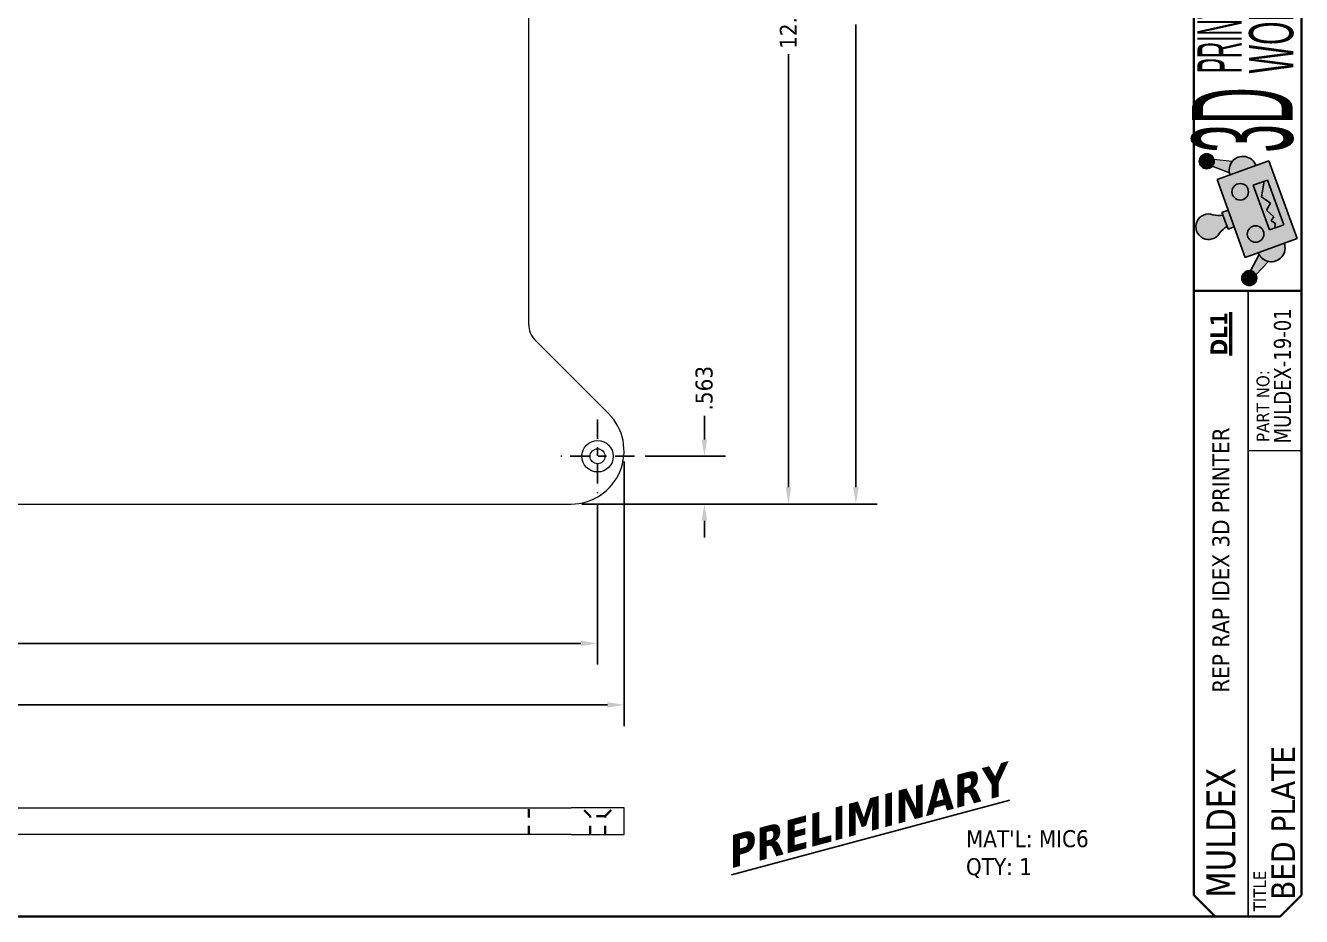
# Model space of a CAD drawing. Header units: inches. Extents: x 1 to 33.8, y 0.5 to 21.5.
# Drawn here: x 18.7 to 33.75, y 0.5 to 11 of the extents above; entities that cross this region are included whole.
import ezdxf

# ---------------------------------------------------------------- set-up
doc = ezdxf.new("R2010")
doc.units = ezdxf.units.IN
doc.header["$LTSCALE"] = 2
doc.header["$MEASUREMENT"] = 0
doc.linetypes.add('CHAIN', pattern=[0.7087, 0.4724, -0.0591, 0.1181, -0.0591])
doc.linetypes.add('DASHED', pattern=[0.2067, 0.1654, -0.0413])
doc.layers.get('0').update_dxf_attribs({"lineweight": 25})
for name, color, linetype, lineweight in [('Center Mark (ANSI)', 7, 'Continuous', 25), ('Dimension (ANSI)', 7, 'Continuous', 25), ('Symbol (ANSI)', 7, 'Continuous', 25), ('TITLE', 7, 'Continuous', 35), ('Title (ANSI)', 7, 'Continuous', 50), ('Title Text', 7, 'Continuous', 35), ('TITLE THIN', 7, 'Continuous', 25), ('Visible (ANSI)', 7, 'Continuous', 18)]:
    doc.layers.add(name, color=color, linetype=linetype, lineweight=lineweight)
doc.layers.add('Hatch (ANSI)', color=9, linetype='Continuous', lineweight=18, true_color=0x808080)
doc.layers.add('Hidden (ANSI)', color=9, linetype='DASHED', lineweight=35, true_color=0x808080)
doc.styles.add('Note Text (ANSI)', font='tahoma.ttf')
doc.styles.add('Text Style133', font='tahoma.ttf', dxfattribs={"width": 0.8999999761581421})
doc.styles.add('Text Style260', font='tahomabd.ttf', dxfattribs={"width": 0.8999999761581421})
doc.styles.add('Text Style71', font='tahoma.ttf')
doc.dimstyles.new('Default (ANSI)', dxfattribs={"dimscale": 2, "dimtxt": 0.1000000014901161, "dimasz": 0.09842519462108612, "dimexe": 0.125, "dimexo": 0.0625, "dimgap": 0.03149606299212598, "dimtad": 0, "dimtih": 1, "dimtoh": 1, "dimdec": 3, "dimrnd": 1e-08, "dimzin": 4, "dimdsep": 46, "dimtxsty": 'Note Text (ANSI)', "dimcen": 0.09, "dimdle": 0.3937007874015748, "dimclrd": 256, "dimclre": 256, "dimclrt": 256, "dimadec": 0, "dimazin": 1, "dimtfac": 1.200000047683716, "dimtofl": 0, "dimtmove": 0, "dimatfit": 3, "dimfxl": 0, "dimtolj": 1, "dimtzin": 4, "dimlwd": -1, "dimlwe": -1, "dimarcsym": 0})

# ---------------------------------------------------------------- blocks, each defined once
blk = doc.blocks.new('Borders B-Size')
at = {"layer": 'TITLE'}
for p, q in [((16.875, 10.625), (16.875, 0.3750000000000016)), ((16.875, 0.3750000000000021), (16.75, 0.2500000000000021)), ((16.75, 0.2500000000000021), (0.6249999999999993, 0.25))]:
    blk.add_line(p, q, dxfattribs=at)
blk = doc.blocks.new('Title Blocks 3DPW')
at = {"layer": 'Hatch (ANSI)', "true_color": 0xff0000}
h = blk.add_hatch(color=1, dxfattribs=at)
edge = h.paths.add_edge_path()
edge.add_arc((16.07116928812325, 4.736826005864963), 0.04390881593084733, 0, 360)
h = blk.add_hatch(color=1, dxfattribs=at)
edge = h.paths.add_edge_path()
edge.add_line((16.22135728745229, 4.735361891587832), (16.11374911073551, 4.747547144924953))
edge.add_arc((16.07116928812307, 4.73682600586502), 0.04390881593084733, -41.906600689566915, 14.132685650908513, ccw=False)
edge.add_line((16.10384774837997, 4.707498504237924), (16.20473686449058, 4.668136259057792))
edge.add_arc((16.2864696801587, 4.683596553872048), 0.0831821728063324, 141.5147691876351, 190.7113157737133, ccw=False)
h = blk.add_hatch(color=1, dxfattribs=at)
edge = h.paths.add_edge_path()
edge.add_arc((16.2844687974179, 4.684091238952684), 0.08131262209382979, 19.99999999999659, 199.9999999999966)
edge.add_line((16.20805992645957, 4.656280684289962), (16.36087766837623, 4.711901793615398))
for points in [[(16.60414987263619, 4.281259107896962), (16.43728653933456, 4.739712348278118), (16.13165105550127, 4.628470129627253), (16.2985143888029, 4.170016889246096)], [(16.42933941475884, 4.626251950689844), (16.34494828422678, 4.595536091140098), (16.44087099645197, 4.331990605288536), (16.52526212698404, 4.362706464838282)], [(16.19710147912807, 4.448646568618896), (16.16048932592362, 4.435320834640084), (16.19645181197166, 4.336514716275634), (16.23306396517611, 4.349840450254447)]]:
    blk.add_hatch(color=1, dxfattribs=at).paths.add_polyline_path(points)
h = blk.add_hatch(color=1, dxfattribs=at)
edge = h.paths.add_edge_path()
edge.add_arc((16.26831753599648, 4.556806110339328), 0.04878757325629731, 0, 360)
h = blk.add_hatch(color=1, dxfattribs=at)
edge = h.paths.add_edge_path()
edge.add_arc((16.14267535484472, 4.582090893914222), 0.1642514966295953, 257.6776180235324, 278.246366780819)
edge.add_line((16.16623392504392, 4.419537678273216), (16.19070721285135, 4.352297872642501))
edge.add_arc((16.27714749399113, 4.212631728063624), 0.1642514966295384, 121.7536332191748, 142.3223819764626)
edge.add_arc((16.08199969745246, 4.350805249759896), 0.07531078964894344, 70.10958165685128, 329.89041834315066, ccw=False)
h = blk.add_hatch(color=1, dxfattribs=at)
edge = h.paths.add_edge_path()
edge.add_arc((16.3589207418192, 4.307875848211184), 0.04878757325620475, 0, 360)
h = blk.add_hatch(color=1, dxfattribs=at)
edge = h.paths.add_edge_path()
edge.add_arc((16.45133213071954, 4.225637998571525), 0.08131262209382834, 199.9999999999991, 379.9999999999991)
edge.add_line((16.52774100167785, 4.253448553234241), (16.37492325976121, 4.197827443908809))
h = blk.add_hatch(color=1, dxfattribs=at)
edge = h.paths.add_edge_path()
edge.add_line((16.37999826317219, 4.186609523678034), (16.32801427989571, 4.09160602070098))
edge.add_arc((16.32183248167527, 4.048134541692332), 0.04390881593071746, 25.86731434900082, 81.9066006896428, ccw=False)
edge.add_line((16.36134193352588, 4.067291455089372), (16.43594204946795, 4.145795103390782))
edge.add_arc((16.45133213071954, 4.225637998571526), 0.08131262209382832, 208.6841299600188, 259.0897850786396, ccw=False)
h = blk.add_hatch(color=1, dxfattribs=at)
edge = h.paths.add_edge_path()
edge.add_arc((16.32183248167529, 4.048134541692375), 0.04390881593071747, 0, 360)
at = {"layer": 'TITLE'}
for p, q in [((15.99556226283551, 3.974009218613861), (15.99556226283552, 5.969860484856918)), ((15.99556226283551, 3.974009218613861), (16.62960035672963, 3.974009218613861)), ((15.99556226283553, 0.411509218613861), (15.99556226283551, 3.974009218613861)), ((15.99556226283553, 0.411509218613861), (16.12056226283552, 0.2865092186138612)), ((16.50460035672962, 0.2865092186138613), (16.12056226283552, 0.2865092186138612))]:
    blk.add_line(p, q, dxfattribs=at)
at = {"layer": 'Title (ANSI)', "lineweight": 18}
for p, q in [((16.22135728745229, 4.735361891587832), (16.11374911073551, 4.747547144924953)), ((16.20473686449058, 4.668136259057793), (16.10384774837997, 4.707498504237924)), ((16.20805992645957, 4.656280684289962), (16.36087766837622, 4.711901793615397)), ((16.23306396517611, 4.349840450254447), (16.19710147912807, 4.448646568618896)), ((16.19070721285135, 4.352297872642501), (16.16623392504392, 4.419537678273216)), ((16.37492325976121, 4.197827443908809), (16.52774100167785, 4.253448553234241)), ((16.31075124784156, 3.03199799928181), (16.62325124784156, 3.03199799928181))]:
    blk.add_line(p, q, dxfattribs=at)
at = {"layer": 'Title (ANSI)', "lineweight": 25}
for p, q in [((16.43728653933456, 4.739712348278118), (16.13165105550127, 4.628470129627253)), ((16.60414987263619, 4.281259107896962), (16.43728653933456, 4.739712348278118)), ((16.13165105550127, 4.628470129627253), (16.2985143888029, 4.170016889246096)), ((16.42933941475884, 4.626251950689844), (16.34494828422678, 4.595536091140098)), ((16.34494828422678, 4.595536091140098), (16.44087099645197, 4.331990605288536)), ((16.3948222063512, 4.527270644381609), (16.41042218640646, 4.619366642654762)), ((16.52526212698404, 4.362706464838282), (16.42933941475884, 4.626251950689844)), ((16.44707637540014, 4.490034838923044), (16.3948222063512, 4.527270644381609)), ((16.16048932592362, 4.435320834640084), (16.19710147912807, 4.448646568618896)), ((16.42330730515153, 4.449008478636783), (16.44707637540014, 4.490034838923044)), ((16.46567732066313, 4.409784611294619), (16.42330730515153, 4.449008478636783)), ((16.19645181197166, 4.336514716275634), (16.16048932592362, 4.435320834640084)), ((16.45170227678944, 4.385663129933261), (16.46567732066313, 4.409784611294619)), ((16.47377584616669, 4.372874566251167), (16.45170227678944, 4.385663129933261)), ((16.47287132171667, 4.343637771171725), (16.47377584616669, 4.372874566251167)), ((16.23306396517611, 4.349840450254447), (16.19645181197166, 4.336514716275634)), ((16.44087099645197, 4.331990605288536), (16.52526212698404, 4.362706464838282)), ((16.2985143888029, 4.170016889246096), (16.60414987263619, 4.281259107896962)), ((16.32801427989571, 4.09160602070098), (16.37999826317219, 4.186609523678034)), ((16.43594204946795, 4.145795103390782), (16.36134193352588, 4.067291455089372))]:
    blk.add_line(p, q, dxfattribs=at)
for centre, radius in [((16.07116928812325, 4.736826005864963), 0.04390881593084733), ((16.26831753599648, 4.556806110339328), 0.04878757325629731), ((16.3589207418192, 4.307875848211184), 0.04878757325620475), ((16.32183248167529, 4.048134541692375), 0.04390881593071747)]:
    blk.add_circle(centre, radius, dxfattribs=at)
at = {"layer": 'Title (ANSI)', "lineweight": 18}
for centre, radius, start, end in [((16.07116928812307, 4.73682600586502), 0.04390881593084733, 318.0933993104331, 14.13268565090847), ((16.2864696801587, 4.683596553872048), 0.08318217280633239, 141.5147691876351, 190.7113157737133), ((16.45133213071954, 4.225637998571526), 0.08131262209382832, 208.6841299600179, 259.0897850786396), ((16.32183248167527, 4.048134541692332), 0.04390881593071747, 25.86731434900082, 81.9066006896464)]:
    blk.add_arc(centre, radius, start, end, dxfattribs=at)
at = {"layer": 'Title (ANSI)', "lineweight": 25}
for centre, radius, start, end in [((16.2844687974179, 4.684091238952684), 0.08131262209382978, 19.99999999999659, 200.0000000000028), ((16.08199969745246, 4.350805249759896), 0.07531078964894343, 70.10958165685129, 329.8904183431527), ((16.14267535484472, 4.582090893914222), 0.1642514966295952, 257.6776180235324, 278.246366780819), ((16.14267535484472, 4.582090893914096), 0.1642514966294677, 257.6776180235247, 278.2463667808274), ((16.27714749399113, 4.212631728063624), 0.1642514966295383, 121.7536332191738, 142.3223819764622), ((16.27714749399113, 4.212631728063633), 0.1642514966295541, 121.7536332191729, 142.3223819764631), ((16.45133213071954, 4.225637998571525), 0.08131262209382832, 199.9999999999987, 20.00000000000097)]:
    blk.add_arc(centre, radius, start, end, dxfattribs=at)
at = {"layer": 'TITLE THIN'}
blk.add_line((16.3160416370931, 0.2865092186138611), (16.3160416370931, 3.974009218613861), dxfattribs=at)
at = {"layer": 'Visible (ANSI)', "lineweight": 18}
for p, q in [((16.22135728745229, 4.735361891587832), (16.11374911073551, 4.747547144924953)), ((16.10384774837997, 4.707498504237924), (16.20473686449058, 4.668136259057793)), ((16.13165105550127, 4.628470129627253), (16.2985143888029, 4.170016889246096)), ((16.16048932592362, 4.435320834640084), (16.19645181197166, 4.336514716275635))]:
    blk.add_line(p, q, dxfattribs=at)
at = {"layer": 'Visible (ANSI)', "lineweight": 25}
for p, q in [((16.43728653933456, 4.739712348278118), (16.13165105550127, 4.628470129627253)), ((16.60414987263619, 4.281259107896962), (16.43728653933456, 4.739712348278118)), ((16.34494828422678, 4.595536091140099), (16.42933941475884, 4.626251950689844)), ((16.44087099645198, 4.331990605288532), (16.34494828422678, 4.595536091140098)), ((16.3948222063512, 4.527270644381609), (16.41042218640646, 4.619366642654762)), ((16.42933941475884, 4.626251950689844), (16.52526212698404, 4.362706464838279)), ((16.44707637540014, 4.490034838923038), (16.39482220635121, 4.5272706443816)), ((16.19710147912807, 4.448646568618896), (16.16048932592362, 4.435320834640085)), ((16.42330730515153, 4.44900847863678), (16.44707637540014, 4.490034838923044)), ((16.46567732066313, 4.40978461129462), (16.42330730515154, 4.449008478636783)), ((16.45170227678944, 4.385663129933261), (16.46567732066313, 4.409784611294619)), ((16.4737758461667, 4.372874566251168), (16.45170227678944, 4.385663129933261)), ((16.47287132171667, 4.343637771171725), (16.47377584616669, 4.372874566251167)), ((16.14086534837718, 4.304889018287876), (16.14714861699705, 4.313025184649836)), ((16.19645181197166, 4.336514716275634), (16.23306396517611, 4.349840450254447)), ((16.52526212698404, 4.362706464838282), (16.44087099645197, 4.331990605288536)), ((16.2985143888029, 4.170016889246096), (16.60414987263619, 4.281259107896963)), ((16.37999826317219, 4.186609523678034), (16.32801427989571, 4.09160602070098)), ((16.36134193352588, 4.067291455089372), (16.43594204946795, 4.145795103390782))]:
    blk.add_line(p, q, dxfattribs=at)
for centre, radius in [((16.07116928812325, 4.736826005864963), 0.04390881593084733), ((16.26831753599648, 4.556806110339328), 0.04878757325629731), ((16.3589207418192, 4.307875848211184), 0.04878757325620475)]:
    blk.add_circle(centre, radius, dxfattribs=at)
at = {"layer": 'Visible (ANSI)', "lineweight": 18}
blk.add_circle((16.32183248167529, 4.048134541692375), 0.04390881593071747, dxfattribs=at)
at = {"layer": 'Visible (ANSI)', "lineweight": 25}
for centre, radius, start, end in [((16.28446879741791, 4.684091238952687), 0.08131262209383144, 19.9999999999975, 200.0000000000023), ((16.14267535484473, 4.582090893914163), 0.1642514966295343, 257.6776180235248, 278.2463667808191), ((16.27714749399113, 4.212631728063624), 0.1642514966295383, 121.7536332191738, 142.3223819764622), ((16.45133213071953, 4.225637998571525), 0.08131262209383101, 199.9999999999993, 19.99999999999937)]:
    blk.add_arc(centre, radius, start, end, dxfattribs=at)
at = {"layer": 'TITLE', "color": 7, "style": 'Text Style133', "width": 0.9}
blk.add_attdef('PART_NUMBER_001', (16.56688816874242, 3.073301468613359), '', height=0.1000000031914298, rotation=90, dxfattribs=at)
at = {"layer": 'TITLE', "color": 7, "style": 'Text Style71'}
blk.add_attdef('DESCRIPTION_001', (16.59210613274202, 0.3842650116181863), '', height=0.1399999997747226, rotation=89.99999999998299, dxfattribs=at)
at = {"layer": 'Title (ANSI)', "color": 156, "true_color": 0x07467a, "attachment_point": 1, "rotation": 90, "style": 'Note Text (ANSI)'}
for s, insert, char_height, width in [('\\fRavie|b0|i0;\\W0.38;\\H0.2610;PRINTING', (16.0163752699986, 5.256615040569998), 0.2610000099722795, 3.840913131700948), ('\\fRavie|b0|i0;\\W0.51;\\H0.2610;WORLD', (16.32032026060453, 5.254130256618255), 0.2610000099722795, 2.760656313410054), ('\\fRavie|b0|i0;\\W0.38;\\H0.5930;3D', (15.98375841229462, 4.787085645049777), 0.5929999933468075, 3.143674205359468)]:
    blk.add_mtext(s, dxfattribs=dict(at, insert=insert, char_height=char_height, width=width))
at = {"layer": 'Title (ANSI)', "char_height": 0.1000000031914298, "attachment_point": 1, "rotation": 90, "style": 'Note Text (ANSI)'}
for s, insert, width in [('\\fTahoma|b1|i0;\\H0.1000;\\LDL1', (16.09309585631992, 3.592187685372271), 0.7968435050454302), ('\\fTahoma|b0|i0;REP RAP IDEX 3D PRINTER', (16.10412690583796, 1.604858427684905), 2.56079622134258)]:
    blk.add_mtext(s, dxfattribs=dict(at, insert=insert, width=width))
at = {"layer": 'Title (ANSI)', "color": 7, "insert": (16.3460416370931, 0.3165092186138636), "char_height": 0.07500000239357234, "width": 0.7971682617928834, "attachment_point": 1, "rotation": 89.999999999983, "style": 'Note Text (ANSI)'}
blk.add_mtext('\\fTahoma|b0|i0;\\H0.0750;TITLE', dxfattribs=at)
at = {"layer": 'Title (ANSI)', "color": 7, "style": 'Text Style260', "width": 0.9}
blk.add_attdef('CUSTOMER_001', (16.23920807644805, 0.3972007583186815), '', height=0.1700000030787911, rotation=90, dxfattribs=at)
at = {"layer": 'Title Text', "insert": (16.36508623740057, 3.082428399671727), "char_height": 0.07500000239357234, "width": 0.853599556633775, "attachment_point": 1, "rotation": 90, "style": 'Note Text (ANSI)'}
blk.add_mtext('\\fTahoma|b0|i0;\\H0.0750;PART NO:', dxfattribs=at)
blk = doc.blocks.new('*D16')
at = {"layer": 'Defpoints', "color": 0, "transparency": 16777216}
for p in [(7.76308933004792, 5.985856017924671), (25.76112082611091, 5.985856017924675), (25.76112082611091, 2.993577342245372)]:
    blk.add_point(p, dxfattribs=at)
at = {"layer": 'Dimension (ANSI)', "transparency": 16777216}
for p, q in [((7.76308933004792, 5.860856017924671), (7.76308933004792, 2.743577342245372)), ((25.76112082611091, 5.860856017924675), (25.76112082611091, 2.743577342245372)), ((7.959939719290093, 2.993577342245372), (16.27231018053492, 2.993577342245372)), ((25.56427043686874, 2.993577342245372), (17.19211579581854, 2.993577342245372))]:
    blk.add_line(p, q, dxfattribs=at)
for points in [[(7.959939719290093, 3.026385740452401), (7.959939719290093, 2.960768944038343), (7.76308933004792, 2.993577342245372)], [(25.56427043686874, 3.026385740452401), (25.56427043686874, 2.960768944038343), (25.76112082611091, 2.993577342245372)]]:
    blk.add_solid(points, dxfattribs=at)
at = {"layer": 'Dimension (ANSI)', "transparency": 16777216, "insert": (16.33530230651917, 3.098144166499317), "char_height": 0.2000000029802322, "attachment_point": 1, "style": 'Note Text (ANSI)'}
blk.add_mtext('\\A1;17.998', dxfattribs=at)
blk = doc.blocks.new('*D19')
at = {"layer": 'Defpoints', "color": 0, "transparency": 16777216}
for p in [(8.075589330047917, 5.488356017924674), (25.44862082611091, 5.488356017924674), (8.075589330047917, 3.718631608475853)]:
    blk.add_point(p, dxfattribs=at)
at = {"layer": 'Dimension (ANSI)', "transparency": 16777216}
for p, q in [((8.075589330047917, 5.363356017924674), (8.075589330047917, 3.468631608475853)), ((25.44862082611091, 5.363356017924674), (25.44862082611091, 3.468631608475853)), ((8.27243971929009, 3.718631608475853), (16.39410841528889, 3.718631608475853)), ((25.25177043686874, 3.718631608475853), (17.30827266047789, 3.718631608475853))]:
    blk.add_line(p, q, dxfattribs=at)
for points in [[(8.27243971929009, 3.751440006682881), (8.27243971929009, 3.685823210268824), (8.075589330047917, 3.718631608475853)], [(25.25177043686874, 3.751440006682881), (25.25177043686874, 3.685823210268824), (25.44862082611091, 3.718631608475853)]]:
    blk.add_solid(points, dxfattribs=at)
at = {"layer": 'Dimension (ANSI)', "transparency": 16777216, "insert": (16.45710054127314, 3.82279547772304), "char_height": 0.2000000029802322, "attachment_point": 1, "style": 'Note Text (ANSI)'}
blk.add_mtext('\\A1;17.373', dxfattribs=at)
blk = doc.blocks.new('*D20')
at = {"layer": 'Defpoints', "color": 0, "transparency": 16777216}
for p in [(25.88362082611093, 5.923356017924676), (26.70846334579596, 5.923356017924677), (25.13612082611093, 5.360856017924676)]:
    blk.add_point(p, dxfattribs=at)
at = {"layer": 'Dimension (ANSI)', "transparency": 16777216}
for p, q in [((26.70846334579596, 6.12020640716685), (26.70846334579596, 6.400012907822274)), ((26.00862082611093, 5.923356017924677), (26.95846334579596, 5.923356017924677)), ((25.26112082611093, 5.360856017924676), (26.95846334579596, 5.360856017924677)), ((26.70846334579596, 5.164005628682505), (26.70846334579596, 4.967155239440332))]:
    blk.add_line(p, q, dxfattribs=at)
for points in [[(26.67565494758893, 6.12020640716685), (26.74127174400299, 6.12020640716685), (26.70846334579596, 5.923356017924677)], [(26.67565494758893, 5.164005628682505), (26.74127174400299, 5.164005628682505), (26.70846334579596, 5.360856017924677)]]:
    blk.add_solid(points, dxfattribs=at)
at = {"layer": 'Dimension (ANSI)', "transparency": 16777216, "insert": (26.60429947654876, 6.463005033806516), "char_height": 0.2000000029802322, "attachment_point": 1, "rotation": 90, "style": 'Note Text (ANSI)'}
blk.add_mtext('\\A1;.563', dxfattribs=at)
blk = doc.blocks.new('*D21')
at = {"layer": 'Defpoints', "color": 0, "transparency": 16777216}
for p in [(16.94710507807942, 18.48437963997193), (28.49479240922614, 18.48437963997193), (25.13612082611093, 5.360856017924676)]:
    blk.add_point(p, dxfattribs=at)
at = {"layer": 'Dimension (ANSI)', "transparency": 16777216}
for p, q in [((17.07210507807942, 18.48437963997193), (28.74479240922614, 18.48437963997193)), ((28.49479240922614, 18.28752925072976), (28.49479240922614, 11.93407183614269)), ((28.49479240922615, 5.557706407166849), (28.49479240922614, 11.01117689914059)), ((25.26112082611093, 5.360856017924676), (28.74479240922615, 5.360856017924677))]:
    blk.add_line(p, q, dxfattribs=at)
for points in [[(28.46198401101912, 18.28752925072976), (28.52760080743317, 18.28752925072976), (28.49479240922614, 18.48437963997193)], [(28.46198401101912, 5.557706407166849), (28.52760080743317, 5.557706407166849), (28.49479240922615, 5.360856017924677)]]:
    blk.add_solid(points, dxfattribs=at)
at = {"layer": 'Dimension (ANSI)', "transparency": 16777216, "insert": (28.39062853997895, 11.07416902512483), "char_height": 0.2000000029802322, "attachment_point": 1, "rotation": 90, "style": 'Note Text (ANSI)'}
blk.add_mtext('\\A1;13.124', dxfattribs=at)
blk = doc.blocks.new('*D23')
at = {"layer": 'Defpoints', "color": 0, "transparency": 16777216}
for p in [(17.59185507807942, 17.48437963997082), (27.6998572703473, 17.48437963997082), (25.13612082611092, 5.360856017924675)]:
    blk.add_point(p, dxfattribs=at)
at = {"layer": 'Dimension (ANSI)', "transparency": 16777216}
for p, q in [((17.71685507807942, 17.48437963997082), (27.9498572703473, 17.48437963997082)), ((27.6998572703473, 17.28752925072865), (27.6998572703473, 11.58493474593896)), ((27.6998572703473, 5.557706407166848), (27.6998572703473, 10.66203980893685)), ((25.26112082611092, 5.360856017924675), (27.9498572703473, 5.360856017924676))]:
    blk.add_line(p, q, dxfattribs=at)
for points in [[(27.66704887214027, 17.28752925072865), (27.73266566855433, 17.28752925072865), (27.6998572703473, 17.48437963997082)], [(27.66704887214027, 5.557706407166848), (27.73266566855433, 5.557706407166848), (27.6998572703473, 5.360856017924676)]]:
    blk.add_solid(points, dxfattribs=at)
at = {"layer": 'Dimension (ANSI)', "transparency": 16777216, "insert": (27.59777533530169, 10.72503193492109), "char_height": 0.2000000029802322, "attachment_point": 1, "rotation": 90, "style": 'Note Text (ANSI)'}
blk.add_mtext('\\A1;12.124', dxfattribs=at)

msp = doc.modelspace()

# ---------------------------------------------------------------- linework, layer by layer
at = {"layer": 'Center Mark (ANSI)', "linetype": 'CHAIN', "ltscale": 0.2415535151958466}
for p, q in [((25.44862082611091, 6.358356017924674), (25.44862082611091, 5.488356017924674)), ((25.88362082611091, 5.923356017924674), (25.01362082611091, 5.923356017924674))]:
    msp.add_line(p, q, dxfattribs=at)
at = {"layer": 'Hidden (ANSI)', "ltscale": 0.2975088357925415}
msp.add_line((24.6361208261109, 1.466502590360526), (24.6361208261109, 1.779002590360525), dxfattribs=at)
at = {"layer": 'Hidden (ANSI)', "ltscale": 0.1298685073852539}
for p, q in [((25.36012082611092, 1.682502590360066), (25.26362082611091, 1.779002590360067)), ((25.53712082611091, 1.682502590360066), (25.63362082611092, 1.779002590360067))]:
    msp.add_line(p, q, dxfattribs=at)
at = {"layer": 'Hidden (ANSI)', "ltscale": 0.2646822929382324}
msp.add_line((25.53712082611091, 1.682502590360067), (25.36012082611092, 1.682502590360067), dxfattribs=at)
at = {"layer": 'Hidden (ANSI)', "ltscale": 0.2056072354316711}
for p, q in [((25.36012082611092, 1.466502590360065), (25.36012082611092, 1.682502590360068)), ((25.53712082611091, 1.466502590360065), (25.53712082611091, 1.682502590360068))]:
    msp.add_line(p, q, dxfattribs=at)
at = {"layer": 'Visible (ANSI)'}
for p, q in [((24.6361208261109, 7.473292885001138), (24.63612082611091, 17.04687963997192)), ((25.5780625643525, 6.427797756166266), (24.70934413081427, 7.296516189704501)), ((8.388089330047919, 5.360856017924673), (25.13612082611091, 5.360856017924674)), ((8.388089330047919, 1.779002590359898), (25.13612082611091, 1.779002590359898)), ((25.76112082611091, 1.779002590360084), (25.13612082611091, 1.779002590359898)), ((25.76112082611091, 1.466502590360084), (25.76112082611091, 1.779002590360084)), ((25.13612082611091, 1.466502590359898), (8.388089330047919, 1.466502590359898)), ((25.13612082611091, 1.466502590359898), (25.76112082611091, 1.466502590360084))]:
    msp.add_line(p, q, dxfattribs=at)
for radius in [0.185, 0.0885]:
    msp.add_circle((25.44862082611091, 5.923356017924674), radius, dxfattribs=at)
for centre, radius, start, end in [((24.88612082611089, 7.47329288500113), 0.2499999999999824, 180, 225.0000000000011), ((25.13612082611091, 5.985856017924674), 0.6250000000000001, 270, 45)]:
    msp.add_arc(centre, radius, start, end, dxfattribs=at)

# ---------------------------------------------------------------- block references
at = {"xscale": 2, "yscale": 2, "zscale": 2}
msp.add_blockref('Borders B-Size', (0, 0), dxfattribs=at)
msp.add_blockref('Title Blocks 3DPW', (0.4907992865407513, -0.07301843722772211), dxfattribs=at).add_auto_attribs({'PART_NUMBER_001': 'MULDEX-19-01', 'DESCRIPTION_001': 'BED PLATE', 'CUSTOMER_001': 'MULDEX'})

# ---------------------------------------------------------------- texts
at = {"layer": 'Symbol (ANSI)', "color": 1, "true_color": 0xff0000, "insert": (28.552557850231, 1.864977354873202), "char_height": 0.3759999913493479, "width": 5.590557742393492, "attachment_point": 2, "rotation": 14.999999999999996, "style": 'Note Text (ANSI)'}
msp.add_mtext('\\fTahoma|b1|i1;\\H0.3760;\\LPRELIMINARY      \\l\\fTahoma|b1|i0;\\H0.3760;\\L  ', dxfattribs=at)
at = {"layer": 'Symbol (ANSI)', "insert": (29.79318778700106, 1.516633355096529), "char_height": 0.2000000063828596, "width": 2.729927075353598, "attachment_point": 1, "line_spacing_factor": 0.9878842830657959, "style": 'Note Text (ANSI)'}
msp.add_mtext("\\fTahoma|b0|i0;MAT'L: MIC6\\P\\fTahoma|b0|i0;QTY: 1", dxfattribs=at)

# ---------------------------------------------------------------- dimensions: what is measured, and where the dimension line sits
at = {"layer": 'Dimension (ANSI)'}
for base, p1, p2, angle, picture, middle in [((28.49479240922614, 18.48437963997193), (25.13612082611091, 5.360856017924674), (16.94710507807941, 18.48437963997192), 270, '*D21', (28.49479240922614, 11.47262436764163)), ((27.6998572703473, 17.48437963997082), (25.13612082611091, 5.360856017924673), (17.59185507807942, 17.48437963997081), 90, '*D23', (27.69985727034729, 11.1234872774379)), ((26.70846334579596, 5.923356017924677), (25.13612082611091, 5.360856017924674), (25.88362082611091, 5.923356017924674), 270, '*D20', (26.70846334579595, 6.709344861271816)), ((25.76112082611091, 2.993577342245372), (7.76308933004792, 5.985856017924671), (25.76112082611091, 5.985856017924675), 180, '*D16', (16.73221298817673, 2.993577342245372)), ((8.075589330047917, 3.718631608475853), (25.44862082611091, 5.488356017924674), (8.075589330047917, 5.488356017924674), 180, '*D19', (16.85119053788339, 3.718631608475853))]:
    dim = msp.add_linear_dim(base=base, p1=p1, p2=p2, angle=angle, dimstyle='Default (ANSI)', override={"dimgap": 0.03149606299212598, "dimtih": 0, "dimtoh": 0, "dimdec": 3, "dimtol": 0, "dimlim": 0, "dimtp": 0, "dimtm": -0, "dimtdec": 2, "dimatfit": 1}, dxfattribs=at)
    dim.commit()
    dim.dimension.update_dxf_attribs({"geometry": picture, "text_midpoint": middle, "dimtype": 160})

doc.saveas('drawing.dxf')
